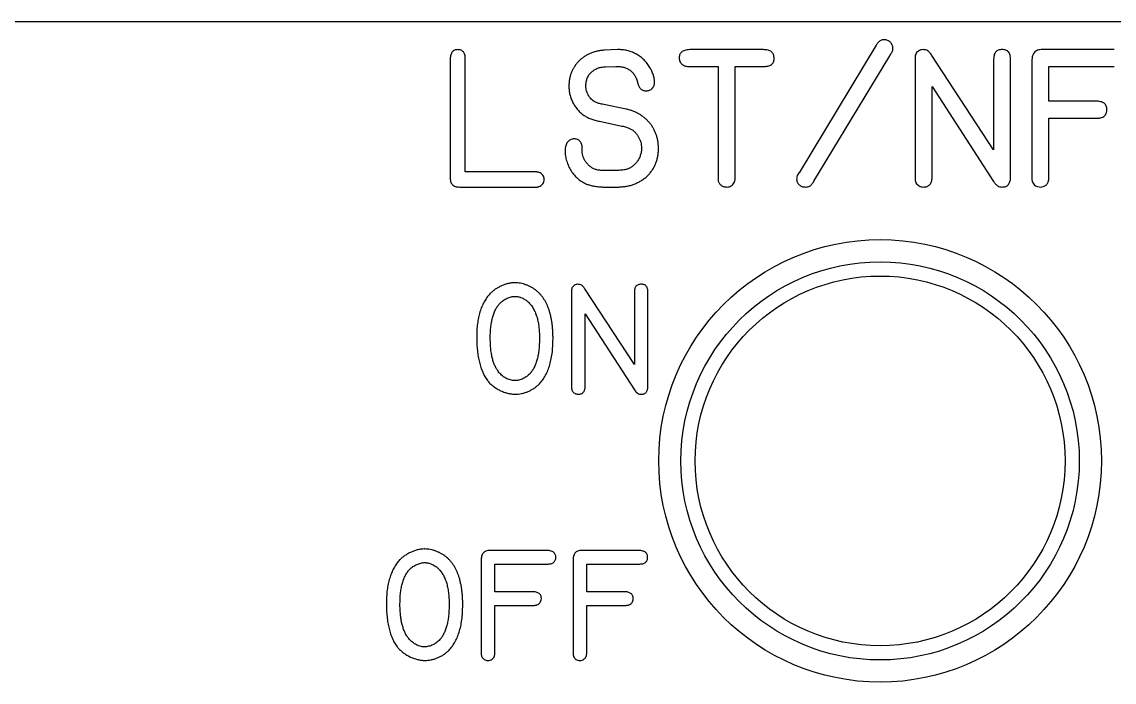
# Model space of a CAD drawing. Header units: inches. Extents: x 0.03 to 5.72, y 0.03 to 2.97.
# Drawn here: x 3.28 to 4.756, y 2.076 to 2.969 of the extents above; entities that cross this region are included whole.
import ezdxf

# ---------------------------------------------------------------- set-up
doc = ezdxf.new("R2010")
doc.units = ezdxf.units.IN
doc.header["$MEASUREMENT"] = 0

msp = doc.modelspace()

# ---------------------------------------------------------------- linework, layer by layer
at = {"color": 7, "linetype": 'Continuous', "lineweight": 25}
for p, q in [((5.2475, 2.9688), (0.5025, 2.9688)), ((4.0853, 2.9312), (4.0673, 2.9303)), ((4.0869, 2.9312), (4.0853, 2.9312)), ((4.2822, 2.9312), (4.1847, 2.9312)), ((4.4347, 2.937), (4.3305, 2.7647)), ((4.7563, 2.9312), (4.6615, 2.9312)), ((3.8589, 2.9187), (3.859, 2.7591)), ((3.8793, 2.7657), (3.8793, 2.9187)), ((4.3506, 2.7533), (4.4531, 2.9228)), ((4.4873, 2.9168), (4.4874, 2.7603)), ((4.5934, 2.7958), (4.5101, 2.9233)), ((4.5934, 2.9163), (4.5934, 2.7958)), ((4.6163, 2.7583), (4.6164, 2.9174)), ((4.6451, 2.9156), (4.6451, 2.7604)), ((4.0688, 2.9081), (4.0828, 2.9084)), ((4.0828, 2.9084), (4.0842, 2.9084)), ((4.1833, 2.9082), (4.221, 2.9083)), ((4.221, 2.9083), (4.221, 2.7609)), ((4.244, 2.7595), (4.244, 2.9083)), ((4.244, 2.9083), (4.2814, 2.9083)), ((4.6681, 2.8614), (4.6681, 2.9083)), ((4.6681, 2.9083), (4.7563, 2.9083)), ((4.5103, 2.7586), (4.5103, 2.8811)), ((4.5103, 2.8811), (4.5934, 2.7527)), ((4.0966, 2.8508), (4.0664, 2.857)), ((4.7309, 2.8614), (4.6681, 2.8614)), ((4.6681, 2.7604), (4.6681, 2.8384)), ((4.6681, 2.8384), (4.7301, 2.8384)), ((4.0608, 2.8342), (4.0909, 2.8278)), ((4.0373, 2.7965), (4.0374, 2.7988)), ((3.9726, 2.7657), (3.8793, 2.7657)), ((4.0842, 2.7678), (4.0676, 2.7678)), ((3.8717, 2.7453), (3.9707, 2.7453)), ((4.0673, 2.7453), (4.0854, 2.7453)), ((3.9464, 2.6159), (3.9464, 2.6159)), ((4.0229, 2.6023), (4.023, 2.4771)), ((4.1078, 2.5055), (4.0411, 2.6075)), ((4.1078, 2.6019), (4.1078, 2.5055)), ((4.1261, 2.4755), (4.1262, 2.6027)), ((3.9464, 2.5975), (3.9464, 2.5975)), ((4.0413, 2.4757), (4.0413, 2.5737)), ((4.0413, 2.5737), (4.1078, 2.471)), ((3.8243, 2.2559), (3.8244, 2.2559)), ((3.9899, 2.2538), (3.914, 2.2538)), ((4.114, 2.2538), (4.0382, 2.2538)), ((3.8243, 2.2375), (3.8244, 2.2375)), ((3.9009, 2.2414), (3.9009, 2.1172)), ((3.9193, 2.198), (3.9193, 2.2355)), ((3.9193, 2.2355), (3.9899, 2.2355)), ((4.025, 2.2414), (4.025, 2.1172)), ((4.0434, 2.198), (4.0434, 2.2355)), ((4.0434, 2.2355), (4.114, 2.2355)), ((3.9695, 2.198), (3.9193, 2.198)), ((4.0937, 2.198), (4.0434, 2.198)), ((3.9193, 2.1172), (3.9193, 2.1796)), ((3.9193, 2.1796), (3.9689, 2.1796)), ((4.0434, 2.1172), (4.0434, 2.1796)), ((4.0434, 2.1796), (4.093, 2.1796))]:
    msp.add_line(p, q, dxfattribs=at)
for radius in [0.2992, 0.2692, 0.25]:
    msp.add_circle((4.44, 2.375), radius, dxfattribs=at)
for points, knots in [([(4.4459, 2.9446), (4.4448, 2.9445), (4.4426, 2.9445), (4.4396, 2.9429), (4.4368, 2.9405), (4.4354, 2.9382), (4.4347, 2.937)], [0, 0, 0, 0, 0.225105, 0.451103, 0.70237, 1, 1, 1, 1]), ([(4.4573, 2.9328), (4.4572, 2.9336), (4.4571, 2.9352), (4.4565, 2.9374), (4.4554, 2.9394), (4.4539, 2.9412), (4.4522, 2.9426), (4.4502, 2.9437), (4.4481, 2.9444), (4.4466, 2.9445), (4.4459, 2.9446)], [0, 0, 0, 0, 0.132173, 0.255561, 0.37919, 0.505895, 0.630882, 0.752547, 0.874477, 1, 1, 1, 1]), ([(3.8692, 2.9312), (3.8684, 2.9311), (3.8669, 2.9311), (3.8648, 2.9305), (3.8631, 2.9294), (3.8616, 2.9281), (3.8605, 2.9262), (3.8597, 2.9241), (3.8591, 2.9215), (3.859, 2.9197), (3.8589, 2.9187)], [0, 0, 0, 0, 0.126924, 0.242718, 0.351139, 0.459469, 0.575157, 0.698742, 0.839735, 1, 1, 1, 1]), ([(3.8793, 2.9187), (3.8793, 2.9197), (3.8792, 2.9215), (3.8787, 2.9241), (3.8779, 2.9263), (3.8768, 2.9282), (3.8753, 2.9295), (3.8735, 2.9305), (3.8714, 2.9311), (3.8699, 2.9311), (3.8692, 2.9312)], [0, 0, 0, 0, 0.159106, 0.301148, 0.426235, 0.540226, 0.648063, 0.756801, 0.871454, 1, 1, 1, 1]), ([(4.0673, 2.9303), (4.0656, 2.9302), (4.0622, 2.9299), (4.0573, 2.929), (4.0526, 2.9278), (4.0482, 2.9261), (4.044, 2.9241), (4.0401, 2.9217), (4.0363, 2.9189), (4.0329, 2.9158), (4.0298, 2.9123), (4.0271, 2.9086), (4.0248, 2.9047), (4.0228, 2.9006), (4.0213, 2.8963), (4.0202, 2.8917), (4.0195, 2.8869), (4.0194, 2.8837), (4.0193, 2.882)], [0, 0, 0, 0, 0.068381, 0.134233, 0.198524, 0.260693, 0.321999, 0.383071, 0.443897, 0.505669, 0.56708, 0.627587, 0.687368, 0.747729, 0.80835, 0.870166, 0.934001, 1, 1, 1, 1]), ([(4.1288, 2.907), (4.1276, 2.9088), (4.1253, 2.9125), (4.121, 2.9174), (4.1162, 2.9215), (4.1109, 2.925), (4.1052, 2.9277), (4.0993, 2.9297), (4.0932, 2.9309), (4.089, 2.9311), (4.0869, 2.9312)], [0, 0, 0, 0, 0.131003, 0.257622, 0.382066, 0.507094, 0.631272, 0.753387, 0.87528, 1, 1, 1, 1]), ([(4.1847, 2.9312), (4.1834, 2.9312), (4.181, 2.9312), (4.1776, 2.9306), (4.1748, 2.9298), (4.1724, 2.9286), (4.1706, 2.927), (4.1693, 2.9251), (4.1686, 2.9227), (4.1685, 2.921), (4.1685, 2.9201)], [0, 0, 0, 0, 0.174047, 0.323777, 0.455577, 0.569309, 0.675346, 0.776885, 0.882429, 1, 1, 1, 1]), ([(4.2967, 2.9193), (4.2967, 2.9202), (4.2966, 2.922), (4.2959, 2.9245), (4.2948, 2.9266), (4.2931, 2.9283), (4.291, 2.9296), (4.2884, 2.9305), (4.2855, 2.9311), (4.2833, 2.9311), (4.2822, 2.9312)], [0, 0, 0, 0, 0.130829, 0.247349, 0.357249, 0.465448, 0.577582, 0.702496, 0.841047, 1, 1, 1, 1]), ([(4.4531, 2.9228), (4.4536, 2.9235), (4.4544, 2.9248), (4.4554, 2.9266), (4.4561, 2.9281), (4.4568, 2.9295), (4.4573, 2.931), (4.4573, 2.9322), (4.4573, 2.9328)], [0, 0, 0, 0, 0.227803, 0.416425, 0.565577, 0.670502, 0.838612, 1, 1, 1, 1]), ([(4.4879, 2.9244), (4.4878, 2.924), (4.4875, 2.9232), (4.4874, 2.9216), (4.4874, 2.9195), (4.4874, 2.9178), (4.4873, 2.9168)], [0, 0, 0, 0, 0.164011, 0.339607, 0.5985, 1, 1, 1, 1]), ([(4.4981, 2.9312), (4.497, 2.9311), (4.4948, 2.9309), (4.4918, 2.9294), (4.4892, 2.9273), (4.4883, 2.9253), (4.4879, 2.9244)], [0, 0, 0, 0, 0.2572259, 0.5154424, 0.7639243, 1, 1, 1, 1]), ([(4.5101, 2.9233), (4.5096, 2.924), (4.5086, 2.9253), (4.5072, 2.927), (4.5058, 2.9284), (4.504, 2.9298), (4.5014, 2.931), (4.4992, 2.9311), (4.4981, 2.9312)], [0, 0, 0, 0, 0.1692175, 0.3202998, 0.4517566, 0.5670664, 0.7804402, 1, 1, 1, 1]), ([(4.605, 2.9312), (4.6041, 2.9312), (4.6022, 2.9311), (4.5997, 2.9305), (4.5976, 2.9295), (4.596, 2.9279), (4.5947, 2.9258), (4.5939, 2.9232), (4.5935, 2.9199), (4.5934, 2.9176), (4.5934, 2.9163)], [0, 0, 0, 0, 0.130999, 0.246717, 0.350533, 0.449564, 0.555403, 0.679484, 0.826682, 1, 1, 1, 1]), ([(4.6164, 2.9174), (4.6163, 2.9185), (4.6163, 2.9206), (4.6158, 2.9235), (4.615, 2.926), (4.6137, 2.928), (4.612, 2.9296), (4.61, 2.9306), (4.6076, 2.9312), (4.6059, 2.9312), (4.605, 2.9312)], [0, 0, 0, 0, 0.16208, 0.304988, 0.429155, 0.54241, 0.64608, 0.754429, 0.869073, 1, 1, 1, 1]), ([(4.6615, 2.9312), (4.6602, 2.9313), (4.6578, 2.9314), (4.6544, 2.9309), (4.6515, 2.9298), (4.6491, 2.9281), (4.6473, 2.9258), (4.646, 2.9229), (4.6452, 2.9194), (4.6451, 2.9169), (4.6451, 2.9156)], [0, 0, 0, 0, 0.145923, 0.274015, 0.386439, 0.493493, 0.603026, 0.718993, 0.850301, 1, 1, 1, 1]), ([(4.1685, 2.9201), (4.1685, 2.9192), (4.1686, 2.9174), (4.1694, 2.915), (4.1705, 2.9128), (4.1722, 2.9112), (4.1743, 2.9098), (4.177, 2.9089), (4.18, 2.9083), (4.1821, 2.9083), (4.1833, 2.9082)], [0, 0, 0, 0, 0.129367, 0.244583, 0.353255, 0.461557, 0.575019, 0.700289, 0.84096, 1, 1, 1, 1]), ([(4.2814, 2.9083), (4.2826, 2.9083), (4.2849, 2.9083), (4.288, 2.9088), (4.2907, 2.9096), (4.293, 2.9108), (4.2947, 2.9124), (4.2959, 2.9144), (4.2967, 2.9167), (4.2967, 2.9184), (4.2967, 2.9193)], [0, 0, 0, 0, 0.168067, 0.313873, 0.443459, 0.557405, 0.664641, 0.767971, 0.878026, 1, 1, 1, 1]), ([(4.0423, 2.8825), (4.0424, 2.8843), (4.0426, 2.8877), (4.044, 2.8926), (4.0463, 2.897), (4.0496, 2.9007), (4.0535, 2.9038), (4.0581, 2.9061), (4.0632, 2.9076), (4.0669, 2.9079), (4.0688, 2.9081)], [0, 0, 0, 0, 0.129699, 0.250963, 0.369076, 0.488549, 0.609183, 0.731673, 0.861054, 1, 1, 1, 1]), ([(4.0842, 2.9084), (4.086, 2.9083), (4.0895, 2.9082), (4.0946, 2.9071), (4.0991, 2.9052), (4.103, 2.9027), (4.1063, 2.8993), (4.1091, 2.8952), (4.1112, 2.8904), (4.1121, 2.8869), (4.1126, 2.885)], [0, 0, 0, 0, 0.136644, 0.262932, 0.380987, 0.495106, 0.610496, 0.730734, 0.859322, 1, 1, 1, 1]), ([(4.1352, 2.8876), (4.1351, 2.8891), (4.1349, 2.8922), (4.1335, 2.897), (4.1316, 2.9021), (4.1297, 2.9053), (4.1288, 2.907)], [0, 0, 0, 0, 0.214499, 0.459554, 0.724968, 1, 1, 1, 1]), ([(4.0193, 2.882), (4.0194, 2.88), (4.0195, 2.8761), (4.0206, 2.8703), (4.0224, 2.8647), (4.0247, 2.8593), (4.0277, 2.8543), (4.0312, 2.8497), (4.0352, 2.8456), (4.0382, 2.8434), (4.0398, 2.8423)], [0, 0, 0, 0, 0.127451, 0.254033, 0.379918, 0.507431, 0.633941, 0.756921, 0.878241, 1, 1, 1, 1]), ([(4.0566, 2.8595), (4.0556, 2.86), (4.0535, 2.8611), (4.0507, 2.8631), (4.0483, 2.8657), (4.0461, 2.8685), (4.0444, 2.8717), (4.0432, 2.8752), (4.0424, 2.8788), (4.0423, 2.8813), (4.0423, 2.8825)], [0, 0, 0, 0, 0.121612, 0.242447, 0.362945, 0.488851, 0.614853, 0.740468, 0.867254, 1, 1, 1, 1]), ([(4.1126, 2.885), (4.1129, 2.8842), (4.1133, 2.8827), (4.1143, 2.8807), (4.1155, 2.879), (4.1168, 2.8776), (4.1183, 2.8766), (4.12, 2.8758), (4.1218, 2.8755), (4.1231, 2.8755), (4.1238, 2.8755)], [0, 0, 0, 0, 0.154021, 0.293256, 0.417897, 0.536847, 0.646879, 0.75929, 0.876961, 1, 1, 1, 1]), ([(4.1238, 2.8755), (4.1246, 2.8755), (4.1262, 2.8756), (4.1284, 2.8763), (4.1304, 2.8774), (4.1321, 2.8788), (4.1335, 2.8806), (4.1345, 2.8827), (4.1351, 2.8851), (4.1352, 2.8867), (4.1352, 2.8876)], [0, 0, 0, 0, 0.13088, 0.253124, 0.37161, 0.491676, 0.612369, 0.734709, 0.86264, 1, 1, 1, 1]), ([(4.0664, 2.857), (4.0654, 2.8572), (4.0636, 2.8576), (4.0609, 2.8582), (4.0586, 2.8588), (4.0573, 2.8593), (4.0566, 2.8595)], [0, 0, 0, 0, 0.302919, 0.569251, 0.801778, 1, 1, 1, 1]), ([(4.1405, 2.7977), (4.1404, 2.7993), (4.1403, 2.8026), (4.1397, 2.8073), (4.1387, 2.8119), (4.1375, 2.8163), (4.1357, 2.8205), (4.1337, 2.8246), (4.1313, 2.8284), (4.1285, 2.8321), (4.1255, 2.8354), (4.1222, 2.8386), (4.1185, 2.8414), (4.1147, 2.8439), (4.1105, 2.8461), (4.1061, 2.848), (4.1015, 2.8496), (4.0982, 2.8504), (4.0966, 2.8508)], [0, 0, 0, 0, 0.065995, 0.130262, 0.192676, 0.254053, 0.314151, 0.374557, 0.435265, 0.49621, 0.557413, 0.618187, 0.679031, 0.740776, 0.803132, 0.866769, 0.932378, 1, 1, 1, 1]), ([(4.7466, 2.8498), (4.7466, 2.8507), (4.7465, 2.8525), (4.7458, 2.8549), (4.7446, 2.857), (4.7428, 2.8587), (4.7405, 2.86), (4.7378, 2.8608), (4.7345, 2.8614), (4.7322, 2.8614), (4.7309, 2.8614)], [0, 0, 0, 0, 0.124678, 0.235438, 0.340623, 0.446501, 0.558822, 0.687748, 0.833953, 1, 1, 1, 1]), ([(4.7393, 2.8393), (4.7404, 2.8397), (4.7424, 2.8406), (4.7448, 2.8431), (4.7462, 2.8462), (4.7464, 2.8485), (4.7466, 2.8498)], [0, 0, 0, 0, 0.254544, 0.491372, 0.730048, 1, 1, 1, 1]), ([(4.0398, 2.8423), (4.0411, 2.8414), (4.044, 2.8396), (4.049, 2.8374), (4.0547, 2.8356), (4.0587, 2.8347), (4.0608, 2.8342)], [0, 0, 0, 0, 0.216027, 0.452166, 0.713427, 1, 1, 1, 1]), ([(4.7301, 2.8384), (4.7313, 2.8384), (4.7333, 2.8384), (4.7358, 2.8386), (4.7377, 2.8388), (4.7388, 2.8391), (4.7393, 2.8393)], [0, 0, 0, 0, 0.377536, 0.644293, 0.838072, 1, 1, 1, 1]), ([(4.0909, 2.8278), (4.092, 2.8276), (4.094, 2.8272), (4.0969, 2.8265), (4.0993, 2.8257), (4.1007, 2.825), (4.1014, 2.8247)], [0, 0, 0, 0, 0.302411, 0.568123, 0.800631, 1, 1, 1, 1]), ([(4.1014, 2.8247), (4.1026, 2.8241), (4.1049, 2.8227), (4.1081, 2.8202), (4.1108, 2.8172), (4.1132, 2.8138), (4.115, 2.8101), (4.1165, 2.8062), (4.1173, 2.8021), (4.1175, 2.7993), (4.1175, 2.7979)], [0, 0, 0, 0, 0.1225702, 0.2441737, 0.3669659, 0.4932332, 0.6203127, 0.7460034, 0.8716941, 1, 1, 1, 1]), ([(4.0265, 2.8105), (4.0256, 2.8105), (4.0239, 2.8103), (4.0214, 2.8094), (4.0192, 2.8081), (4.0174, 2.8061), (4.016, 2.8038), (4.0149, 2.801), (4.0142, 2.7979), (4.0141, 2.7958), (4.0141, 2.7946)], [0, 0, 0, 0, 0.118909, 0.232606, 0.342759, 0.45914, 0.581235, 0.710433, 0.847594, 1, 1, 1, 1]), ([(4.0374, 2.7988), (4.0373, 2.7996), (4.0372, 2.8012), (4.0366, 2.8035), (4.0356, 2.8055), (4.0343, 2.8072), (4.0327, 2.8086), (4.0308, 2.8097), (4.0288, 2.8104), (4.0273, 2.8105), (4.0265, 2.8105)], [0, 0, 0, 0, 0.138166, 0.267374, 0.391592, 0.514994, 0.635999, 0.752353, 0.874042, 1, 1, 1, 1]), ([(4.0141, 2.7946), (4.0142, 2.7922), (4.0145, 2.7873), (4.0162, 2.7802), (4.0187, 2.7735), (4.0223, 2.7671), (4.0266, 2.7613), (4.0318, 2.7563), (4.0375, 2.7521), (4.0419, 2.75), (4.044, 2.749)], [0, 0, 0, 0, 0.127253, 0.252347, 0.376096, 0.502812, 0.62837, 0.751743, 0.874653, 1, 1, 1, 1]), ([(4.0371, 2.794), (4.0371, 2.7943), (4.0371, 2.7952), (4.0373, 2.796), (4.0373, 2.7965)], [0, 0, 0, 0, 0.337311, 1, 1, 1, 1]), ([(4.0561, 2.7689), (4.0548, 2.7694), (4.0522, 2.7704), (4.0487, 2.7726), (4.0455, 2.7753), (4.0426, 2.7786), (4.0403, 2.7822), (4.0385, 2.786), (4.0374, 2.79), (4.0372, 2.7927), (4.0371, 2.794)], [0, 0, 0, 0, 0.123948, 0.246904, 0.372712, 0.502718, 0.632605, 0.757367, 0.878576, 1, 1, 1, 1]), ([(4.0854, 2.7453), (4.0874, 2.7454), (4.0913, 2.7456), (4.097, 2.7464), (4.1025, 2.7475), (4.1076, 2.7492), (4.1124, 2.7513), (4.1169, 2.7537), (4.1212, 2.7567), (4.1251, 2.76), (4.1286, 2.7637), (4.1317, 2.7677), (4.1344, 2.772), (4.1365, 2.7766), (4.1382, 2.7815), (4.1394, 2.7866), (4.1403, 2.792), (4.1404, 2.7958), (4.1405, 2.7977)], [0, 0, 0, 0, 0.070174, 0.1378, 0.202503, 0.265936, 0.327039, 0.387659, 0.447782, 0.508464, 0.568977, 0.627924, 0.687027, 0.746353, 0.806335, 0.868473, 0.932872, 1, 1, 1, 1]), ([(4.1175, 2.7979), (4.1175, 2.7962), (4.1173, 2.7929), (4.116, 2.788), (4.1141, 2.7834), (4.1114, 2.7793), (4.1082, 2.7756), (4.1045, 2.7726), (4.1004, 2.7703), (4.0974, 2.7694), (4.0959, 2.7689)], [0, 0, 0, 0, 0.131369, 0.258837, 0.384038, 0.511975, 0.637825, 0.758189, 0.87814, 1, 1, 1, 1]), ([(3.979, 2.7651), (3.9786, 2.7653), (3.9779, 2.7655), (3.9765, 2.7657), (3.9748, 2.7657), (3.9734, 2.7657), (3.9726, 2.7657)], [0, 0, 0, 0, 0.187553, 0.376242, 0.625932, 1, 1, 1, 1]), ([(3.986, 2.7557), (3.9859, 2.7567), (3.9857, 2.7588), (3.9841, 2.7617), (3.9819, 2.764), (3.98, 2.7648), (3.979, 2.7651)], [0, 0, 0, 0, 0.251389, 0.506278, 0.756676, 1, 1, 1, 1]), ([(4.0676, 2.7678), (4.0664, 2.7678), (4.0642, 2.7678), (4.0611, 2.768), (4.0585, 2.7683), (4.0569, 2.7687), (4.0561, 2.7689)], [0, 0, 0, 0, 0.30469, 0.56826, 0.801829, 1, 1, 1, 1]), ([(4.0959, 2.7689), (4.0951, 2.7688), (4.0932, 2.7684), (4.0901, 2.7681), (4.0871, 2.7678), (4.0851, 2.7678), (4.0842, 2.7678)], [0, 0, 0, 0, 0.212682, 0.493091, 0.776251, 1, 1, 1, 1]), ([(4.3288, 2.7622), (4.3283, 2.7613), (4.3274, 2.7594), (4.3272, 2.7574), (4.3271, 2.7563)], [0, 0, 0, 0, 0.502477, 1, 1, 1, 1]), ([(4.3299, 2.7639), (4.3296, 2.7635), (4.3292, 2.763), (4.3289, 2.7624), (4.3288, 2.7622)], [0, 0, 0, 0, 0.654489, 1, 1, 1, 1]), ([(4.3305, 2.7647), (4.3304, 2.7646), (4.3302, 2.7644), (4.33, 2.764), (4.3299, 2.7639)], [0, 0, 0, 0, 0.4346956, 1, 1, 1, 1]), ([(3.859, 2.7591), (3.8589, 2.758), (3.8588, 2.756), (3.8593, 2.7531), (3.8602, 2.7507), (3.8616, 2.7487), (3.8635, 2.7471), (3.8659, 2.7461), (3.8687, 2.7454), (3.8707, 2.7454), (3.8717, 2.7453)], [0, 0, 0, 0, 0.148439, 0.277754, 0.394678, 0.503287, 0.610856, 0.724856, 0.853841, 1, 1, 1, 1]), ([(3.9787, 2.7459), (3.9798, 2.7463), (3.9818, 2.7472), (3.9841, 2.7495), (3.9856, 2.7524), (3.9859, 2.7545), (3.986, 2.7557)], [0, 0, 0, 0, 0.259647, 0.500227, 0.736166, 1, 1, 1, 1]), ([(4.044, 2.749), (4.0458, 2.7485), (4.0494, 2.7474), (4.0551, 2.7462), (4.0611, 2.7455), (4.0652, 2.7454), (4.0673, 2.7453)], [0, 0, 0, 0, 0.229679, 0.479398, 0.739657, 1, 1, 1, 1]), ([(4.221, 2.7609), (4.221, 2.7599), (4.221, 2.7582), (4.221, 2.7561), (4.2211, 2.7546), (4.2212, 2.7537), (4.2213, 2.7533)], [0, 0, 0, 0, 0.401467, 0.649783, 0.824414, 1, 1, 1, 1]), ([(4.2213, 2.7533), (4.2214, 2.7527), (4.2218, 2.7516), (4.2227, 2.7501), (4.2239, 2.7487), (4.2253, 2.7476), (4.2269, 2.7466), (4.2287, 2.7459), (4.2305, 2.7454), (4.2318, 2.7454), (4.2325, 2.7453)], [0, 0, 0, 0, 0.120075, 0.238469, 0.3575, 0.484643, 0.612941, 0.740114, 0.867525, 1, 1, 1, 1]), ([(4.2325, 2.7453), (4.2336, 2.7454), (4.2358, 2.7456), (4.2387, 2.7468), (4.2412, 2.7487), (4.2423, 2.7504), (4.2428, 2.7513)], [0, 0, 0, 0, 0.271625, 0.513707, 0.751405, 1, 1, 1, 1]), ([(4.2428, 2.7513), (4.243, 2.7518), (4.2434, 2.7527), (4.2438, 2.7544), (4.244, 2.7567), (4.244, 2.7584), (4.244, 2.7595)], [0, 0, 0, 0, 0.1806883, 0.369676, 0.6224896, 1, 1, 1, 1]), ([(4.3271, 2.7563), (4.3272, 2.7555), (4.3273, 2.754), (4.3279, 2.7518), (4.329, 2.7499), (4.3304, 2.7483), (4.3322, 2.747), (4.3342, 2.746), (4.3364, 2.7455), (4.338, 2.7454), (4.3389, 2.7453)], [0, 0, 0, 0, 0.133155, 0.25746, 0.3761, 0.495439, 0.615787, 0.737324, 0.862578, 1, 1, 1, 1]), ([(4.3389, 2.7453), (4.34, 2.7454), (4.3421, 2.7454), (4.3446, 2.7463), (4.3463, 2.7477), (4.3477, 2.7491), (4.3491, 2.7511), (4.3501, 2.7525), (4.3506, 2.7533)], [0, 0, 0, 0, 0.2287111, 0.4201077, 0.5232252, 0.6541942, 0.8130975, 1, 1, 1, 1]), ([(4.4874, 2.7603), (4.4874, 2.7591), (4.4874, 2.7571), (4.4875, 2.7545), (4.4879, 2.7526), (4.4883, 2.7515), (4.4885, 2.751)], [0, 0, 0, 0, 0.379232, 0.640476, 0.832404, 1, 1, 1, 1]), ([(4.4885, 2.751), (4.4891, 2.7502), (4.4902, 2.7485), (4.4926, 2.7468), (4.4955, 2.7456), (4.4976, 2.7454), (4.4987, 2.7453)], [0, 0, 0, 0, 0.2476833, 0.4840679, 0.7293722, 1, 1, 1, 1]), ([(4.4987, 2.7453), (4.4996, 2.7454), (4.5013, 2.7455), (4.5036, 2.7461), (4.5056, 2.7472), (4.5073, 2.7487), (4.5086, 2.7506), (4.5096, 2.7529), (4.5101, 2.7556), (4.5103, 2.7576), (4.5103, 2.7586)], [0, 0, 0, 0, 0.13213, 0.251966, 0.362464, 0.472906, 0.585187, 0.708511, 0.845513, 1, 1, 1, 1]), ([(4.5934, 2.7527), (4.5942, 2.7516), (4.5958, 2.7494), (4.5988, 2.747), (4.6019, 2.7455), (4.6042, 2.7454), (4.6053, 2.7453)], [0, 0, 0, 0, 0.290623, 0.542214, 0.774801, 1, 1, 1, 1]), ([(4.6053, 2.7453), (4.6061, 2.7454), (4.6077, 2.7454), (4.61, 2.7461), (4.6119, 2.7471), (4.6135, 2.7486), (4.6147, 2.7504), (4.6156, 2.7527), (4.6162, 2.7554), (4.6163, 2.7573), (4.6163, 2.7583)], [0, 0, 0, 0, 0.129823, 0.246796, 0.357906, 0.465733, 0.578613, 0.704189, 0.842964, 1, 1, 1, 1]), ([(4.6451, 2.7604), (4.6451, 2.7593), (4.6451, 2.7575), (4.6452, 2.7552), (4.6454, 2.7534), (4.6458, 2.7524), (4.6459, 2.7519)], [0, 0, 0, 0, 0.3837774, 0.6325859, 0.8130585, 1, 1, 1, 1]), ([(4.6459, 2.7519), (4.6465, 2.7509), (4.6476, 2.7491), (4.6501, 2.747), (4.6531, 2.7457), (4.6554, 2.7455), (4.6566, 2.7453)], [0, 0, 0, 0, 0.250903, 0.48689, 0.729329, 1, 1, 1, 1]), ([(4.6566, 2.7453), (4.6578, 2.7455), (4.6602, 2.7457), (4.6629, 2.7469), (4.6647, 2.7484), (4.6659, 2.7496), (4.6667, 2.7511), (4.6671, 2.7522), (4.6672, 2.7527)], [0, 0, 0, 0, 0.260653, 0.512239, 0.635801, 0.756856, 0.8762, 1, 1, 1, 1]), ([(4.6672, 2.7527), (4.6674, 2.7532), (4.6678, 2.7541), (4.668, 2.7557), (4.6681, 2.7578), (4.6681, 2.7594), (4.6681, 2.7604)], [0, 0, 0, 0, 0.188152, 0.36832, 0.619021, 1, 1, 1, 1]), ([(3.9707, 2.7453), (3.9714, 2.7453), (3.9727, 2.7453), (3.9744, 2.7454), (3.9757, 2.7453), (3.9768, 2.7454), (3.9778, 2.7455), (3.9784, 2.7458), (3.9787, 2.7459)], [0, 0, 0, 0, 0.2667698, 0.4752603, 0.6341102, 0.7384736, 0.8837943, 1, 1, 1, 1]), ([(3.9464, 2.6159), (3.9449, 2.6158), (3.9419, 2.6157), (3.9373, 2.6149), (3.9328, 2.6136), (3.9282, 2.6118), (3.9239, 2.6096), (3.9197, 2.6071), (3.9159, 2.6042), (3.9135, 2.6021), (3.9124, 2.601)], [0, 0, 0, 0, 0.1189, 0.238815, 0.363412, 0.491768, 0.621792, 0.748494, 0.874822, 1, 1, 1, 1]), ([(3.9759, 2.6049), (3.9748, 2.6057), (3.9727, 2.6074), (3.9692, 2.6095), (3.9656, 2.6114), (3.9618, 2.613), (3.958, 2.6143), (3.9541, 2.6152), (3.9503, 2.6157), (3.9477, 2.6158), (3.9464, 2.6159)], [0, 0, 0, 0, 0.128897, 0.256024, 0.383031, 0.510763, 0.636864, 0.759967, 0.880017, 1, 1, 1, 1]), ([(4.0316, 2.6138), (4.0307, 2.6137), (4.0289, 2.6136), (4.0265, 2.6123), (4.0244, 2.6107), (4.0237, 2.6091), (4.0234, 2.6084)], [0, 0, 0, 0, 0.257226, 0.515442, 0.763924, 1, 1, 1, 1]), ([(4.0411, 2.6075), (4.0407, 2.608), (4.04, 2.6091), (4.0388, 2.6105), (4.0377, 2.6116), (4.0362, 2.6127), (4.0342, 2.6137), (4.0325, 2.6138), (4.0316, 2.6138)], [0, 0, 0, 0, 0.169217, 0.3203, 0.451757, 0.567066, 0.78044, 1, 1, 1, 1]), ([(4.1171, 2.6138), (4.1163, 2.6138), (4.1149, 2.6138), (4.1129, 2.6133), (4.1112, 2.6124), (4.1098, 2.6112), (4.1088, 2.6095), (4.1082, 2.6074), (4.1078, 2.6048), (4.1078, 2.6029), (4.1078, 2.6019)], [0, 0, 0, 0, 0.130999, 0.246717, 0.350533, 0.449564, 0.555403, 0.679484, 0.826682, 1, 1, 1, 1]), ([(4.1262, 2.6027), (4.1261, 2.6036), (4.1261, 2.6053), (4.1257, 2.6077), (4.125, 2.6097), (4.124, 2.6113), (4.1227, 2.6125), (4.1211, 2.6134), (4.1192, 2.6138), (4.1178, 2.6138), (4.1171, 2.6138)], [0, 0, 0, 0, 0.16208, 0.304988, 0.429155, 0.54241, 0.64608, 0.754429, 0.869073, 1, 1, 1, 1]), ([(3.9124, 2.601), (3.911, 2.5993), (3.9081, 2.5958), (3.9046, 2.5899), (3.9015, 2.5835), (3.899, 2.5763), (3.8971, 2.5686), (3.8957, 2.5604), (3.8948, 2.5516), (3.8947, 2.5455), (3.8947, 2.5425)], [0, 0, 0, 0, 0.1057049, 0.2151337, 0.3290181, 0.4496305, 0.576639, 0.710541, 0.8514163, 1, 1, 1, 1]), ([(3.9979, 2.5399), (3.9979, 2.5418), (3.9978, 2.5455), (3.9976, 2.551), (3.9972, 2.5563), (3.9966, 2.5613), (3.9958, 2.5661), (3.9949, 2.5707), (3.9938, 2.5751), (3.9925, 2.5793), (3.9911, 2.5832), (3.9894, 2.587), (3.9876, 2.5905), (3.9857, 2.5938), (3.9835, 2.5969), (3.9812, 2.5998), (3.9787, 2.6025), (3.9769, 2.6041), (3.9759, 2.6049)], [0, 0, 0, 0, 0.080424, 0.157711, 0.231972, 0.303725, 0.372685, 0.438908, 0.502962, 0.564675, 0.624091, 0.681389, 0.737383, 0.791688, 0.84518, 0.897488, 0.948885, 1, 1, 1, 1]), ([(4.0234, 2.6084), (4.0233, 2.608), (4.0231, 2.6074), (4.023, 2.6062), (4.023, 2.6045), (4.023, 2.6031), (4.0229, 2.6023)], [0, 0, 0, 0, 0.164011, 0.339607, 0.5985, 1, 1, 1, 1]), ([(3.9131, 2.542), (3.9131, 2.5446), (3.9132, 2.5495), (3.9138, 2.5568), (3.9149, 2.5635), (3.9163, 2.5697), (3.9182, 2.5753), (3.9204, 2.5804), (3.9231, 2.5847), (3.9252, 2.5872), (3.9263, 2.5884)], [0, 0, 0, 0, 0.156125, 0.302877, 0.440322, 0.56978, 0.690666, 0.801587, 0.904038, 1, 1, 1, 1]), ([(3.9263, 2.5884), (3.9269, 2.589), (3.9283, 2.5903), (3.9305, 2.5921), (3.9331, 2.5936), (3.9357, 2.595), (3.9385, 2.596), (3.9412, 2.5969), (3.9438, 2.5974), (3.9455, 2.5975), (3.9464, 2.5975)], [0, 0, 0, 0, 0.123362, 0.249717, 0.37865, 0.511599, 0.64377, 0.76903, 0.886766, 1, 1, 1, 1]), ([(3.9464, 2.5975), (3.9472, 2.5975), (3.9487, 2.5974), (3.951, 2.597), (3.9534, 2.5963), (3.9566, 2.5951), (3.9604, 2.5932), (3.963, 2.591), (3.9643, 2.59)], [0, 0, 0, 0, 0.11376, 0.233218, 0.356799, 0.48809, 0.749531, 1, 1, 1, 1]), ([(3.9643, 2.59), (3.9655, 2.5887), (3.9681, 2.5861), (3.9711, 2.5815), (3.9738, 2.5763), (3.9759, 2.5705), (3.9776, 2.564), (3.9787, 2.5569), (3.9794, 2.5492), (3.9795, 2.5438), (3.9795, 2.5411)], [0, 0, 0, 0, 0.100865, 0.20514, 0.314754, 0.432735, 0.558927, 0.694653, 0.841474, 1, 1, 1, 1]), ([(3.8947, 2.5425), (3.8947, 2.5393), (3.8948, 2.5332), (3.8955, 2.5244), (3.8966, 2.5161), (3.8982, 2.5085), (3.9002, 2.5014), (3.9027, 2.4949), (3.9056, 2.489), (3.908, 2.4854), (3.9092, 2.4837)], [0, 0, 0, 0, 0.153124, 0.297158, 0.432037, 0.559346, 0.678717, 0.790963, 0.898004, 1, 1, 1, 1]), ([(3.9238, 2.496), (3.9229, 2.4974), (3.9211, 2.5001), (3.9189, 2.5046), (3.917, 2.5096), (3.9156, 2.515), (3.9144, 2.521), (3.9136, 2.5275), (3.9132, 2.5345), (3.9131, 2.5395), (3.9131, 2.542)], [0, 0, 0, 0, 0.100044, 0.204357, 0.314658, 0.431428, 0.557026, 0.692898, 0.840874, 1, 1, 1, 1]), ([(3.9795, 2.5411), (3.9795, 2.5384), (3.9794, 2.5332), (3.9789, 2.5257), (3.9779, 2.5188), (3.9766, 2.5126), (3.9748, 2.507), (3.9727, 2.5019), (3.9701, 2.4973), (3.968, 2.4946), (3.967, 2.4933)], [0, 0, 0, 0, 0.161174, 0.309864, 0.446677, 0.572217, 0.688558, 0.797887, 0.901397, 1, 1, 1, 1]), ([(3.9782, 2.4779), (3.9798, 2.4796), (3.983, 2.4831), (3.987, 2.4891), (3.9904, 2.4959), (3.9931, 2.5033), (3.9953, 2.5115), (3.9968, 2.5203), (3.9977, 2.5299), (3.9978, 2.5365), (3.9979, 2.5399)], [0, 0, 0, 0, 0.104917, 0.212948, 0.325254, 0.443443, 0.569143, 0.703178, 0.846557, 1, 1, 1, 1]), ([(3.9464, 2.4835), (3.9454, 2.4835), (3.9433, 2.4836), (3.9402, 2.4844), (3.9371, 2.4854), (3.934, 2.4869), (3.9311, 2.4887), (3.9284, 2.4909), (3.9259, 2.4933), (3.9245, 2.4951), (3.9238, 2.496)], [0, 0, 0, 0, 0.116304, 0.233863, 0.354988, 0.482525, 0.612268, 0.740399, 0.869415, 1, 1, 1, 1]), ([(3.9092, 2.4837), (3.9103, 2.4824), (3.9126, 2.4797), (3.9167, 2.4763), (3.9212, 2.4731), (3.9261, 2.4703), (3.9312, 2.4681), (3.9364, 2.4665), (3.9416, 2.4654), (3.9451, 2.4652), (3.9469, 2.4651)], [0, 0, 0, 0, 0.121113, 0.243963, 0.369981, 0.501105, 0.632263, 0.757497, 0.880131, 1, 1, 1, 1]), ([(3.967, 2.4933), (3.9663, 2.4926), (3.9649, 2.4912), (3.9626, 2.4893), (3.9601, 2.4876), (3.9574, 2.4862), (3.9546, 2.4851), (3.9519, 2.4842), (3.9491, 2.4836), (3.9473, 2.4835), (3.9464, 2.4835)], [0, 0, 0, 0, 0.125983, 0.2526, 0.38207, 0.513681, 0.642442, 0.765615, 0.88507, 1, 1, 1, 1]), ([(3.9469, 2.4651), (3.9482, 2.4652), (3.951, 2.4653), (3.9551, 2.466), (3.9593, 2.467), (3.9635, 2.4685), (3.9675, 2.4703), (3.9713, 2.4725), (3.9749, 2.475), (3.9771, 2.4769), (3.9782, 2.4779)], [0, 0, 0, 0, 0.118981, 0.240318, 0.364646, 0.49276, 0.622125, 0.749523, 0.874592, 1, 1, 1, 1]), ([(4.023, 2.4771), (4.023, 2.4762), (4.023, 2.4745), (4.0231, 2.4724), (4.0234, 2.4709), (4.0237, 2.4701), (4.0239, 2.4697)], [0, 0, 0, 0, 0.379232, 0.640476, 0.832404, 1, 1, 1, 1]), ([(4.0239, 2.4697), (4.0243, 2.469), (4.0252, 2.4677), (4.0272, 2.4663), (4.0295, 2.4653), (4.0311, 2.4652), (4.032, 2.4651)], [0, 0, 0, 0, 0.247683, 0.484068, 0.729372, 1, 1, 1, 1]), ([(4.032, 2.4651), (4.0327, 2.4652), (4.0341, 2.4652), (4.036, 2.4658), (4.0376, 2.4666), (4.0389, 2.4678), (4.0399, 2.4694), (4.0407, 2.4712), (4.0412, 2.4734), (4.0413, 2.4749), (4.0413, 2.4757)], [0, 0, 0, 0, 0.1321297, 0.2519661, 0.3624636, 0.4729056, 0.5851871, 0.7085114, 0.8455128, 1, 1, 1, 1]), ([(4.1078, 2.471), (4.1085, 2.4701), (4.1097, 2.4684), (4.1121, 2.4665), (4.1146, 2.4653), (4.1164, 2.4652), (4.1173, 2.4651)], [0, 0, 0, 0, 0.290623, 0.542214, 0.774801, 1, 1, 1, 1]), ([(4.1173, 2.4651), (4.118, 2.4652), (4.1193, 2.4652), (4.1211, 2.4657), (4.1226, 2.4665), (4.1239, 2.4677), (4.1249, 2.4692), (4.1256, 2.471), (4.126, 2.4732), (4.1261, 2.4747), (4.1261, 2.4755)], [0, 0, 0, 0, 0.1298231, 0.2467963, 0.3579061, 0.4657329, 0.5786125, 0.7041886, 0.8429641, 1, 1, 1, 1]), ([(3.8244, 2.2559), (3.8228, 2.2558), (3.8198, 2.2557), (3.8153, 2.2549), (3.8107, 2.2536), (3.8062, 2.2518), (3.8018, 2.2496), (3.7977, 2.2471), (3.7938, 2.2442), (3.7915, 2.2421), (3.7903, 2.241)], [0, 0, 0, 0, 0.1188999, 0.2388149, 0.3634117, 0.4917683, 0.621792, 0.7484939, 0.8748217, 1, 1, 1, 1]), ([(3.8539, 2.2449), (3.8528, 2.2457), (3.8506, 2.2474), (3.8471, 2.2495), (3.8435, 2.2514), (3.8397, 2.253), (3.8359, 2.2543), (3.832, 2.2552), (3.8282, 2.2557), (3.8256, 2.2558), (3.8243, 2.2559)], [0, 0, 0, 0, 0.1288972, 0.256024, 0.383031, 0.5107626, 0.6368643, 0.7599671, 0.8800174, 1, 1, 1, 1]), ([(3.8758, 2.1799), (3.8758, 2.1818), (3.8758, 2.1855), (3.8756, 2.191), (3.8751, 2.1963), (3.8746, 2.2013), (3.8738, 2.2061), (3.8728, 2.2107), (3.8718, 2.2151), (3.8705, 2.2193), (3.869, 2.2232), (3.8674, 2.227), (3.8656, 2.2305), (3.8636, 2.2338), (3.8614, 2.2369), (3.8591, 2.2398), (3.8566, 2.2425), (3.8548, 2.2441), (3.8539, 2.2449)], [0, 0, 0, 0, 0.080424, 0.157711, 0.231972, 0.303725, 0.372685, 0.438908, 0.502962, 0.564675, 0.624091, 0.681389, 0.737383, 0.791688, 0.84518, 0.897488, 0.948885, 1, 1, 1, 1]), ([(3.914, 2.2538), (3.913, 2.2539), (3.9111, 2.254), (3.9083, 2.2535), (3.906, 2.2527), (3.9041, 2.2513), (3.9026, 2.2495), (3.9016, 2.2472), (3.901, 2.2444), (3.9009, 2.2424), (3.9009, 2.2414)], [0, 0, 0, 0, 0.145923, 0.274015, 0.386439, 0.493493, 0.603026, 0.718993, 0.850301, 1, 1, 1, 1]), ([(4.0017, 2.2446), (4.0017, 2.2453), (4.0016, 2.2467), (4.001, 2.2486), (4, 2.2502), (3.9987, 2.2515), (3.997, 2.2525), (3.9949, 2.2532), (3.9925, 2.2537), (3.9908, 2.2538), (3.9899, 2.2538)], [0, 0, 0, 0, 0.1247226, 0.2387592, 0.3483693, 0.4562895, 0.5701505, 0.6956585, 0.8393384, 1, 1, 1, 1]), ([(3.9899, 2.2355), (3.9908, 2.2355), (3.9925, 2.2355), (3.9949, 2.2359), (3.997, 2.2366), (3.9987, 2.2376), (4.0001, 2.239), (4.001, 2.2406), (4.0016, 2.2425), (4.0017, 2.2439), (4.0017, 2.2446)], [0, 0, 0, 0, 0.160822, 0.303607, 0.430121, 0.544897, 0.652145, 0.759141, 0.872467, 1, 1, 1, 1]), ([(4.0382, 2.2538), (4.0371, 2.2539), (4.0352, 2.254), (4.0325, 2.2535), (4.0301, 2.2527), (4.0282, 2.2513), (4.0268, 2.2495), (4.0257, 2.2472), (4.0251, 2.2444), (4.025, 2.2424), (4.025, 2.2414)], [0, 0, 0, 0, 0.145923, 0.274015, 0.386439, 0.493493, 0.603026, 0.718993, 0.850301, 1, 1, 1, 1]), ([(4.1258, 2.2446), (4.1258, 2.2453), (4.1257, 2.2467), (4.1251, 2.2486), (4.1241, 2.2502), (4.1228, 2.2515), (4.1211, 2.2525), (4.119, 2.2532), (4.1166, 2.2537), (4.1149, 2.2538), (4.114, 2.2538)], [0, 0, 0, 0, 0.124723, 0.238759, 0.348369, 0.45629, 0.57015, 0.695658, 0.839338, 1, 1, 1, 1]), ([(4.114, 2.2355), (4.1149, 2.2355), (4.1167, 2.2355), (4.1191, 2.2359), (4.1212, 2.2366), (4.1229, 2.2376), (4.1242, 2.239), (4.1251, 2.2406), (4.1258, 2.2425), (4.1258, 2.2439), (4.1258, 2.2446)], [0, 0, 0, 0, 0.160822, 0.303607, 0.430121, 0.544897, 0.652145, 0.759141, 0.872467, 1, 1, 1, 1]), ([(3.7903, 2.241), (3.7889, 2.2393), (3.786, 2.2358), (3.7825, 2.2299), (3.7794, 2.2235), (3.777, 2.2163), (3.775, 2.2086), (3.7736, 2.2004), (3.7728, 2.1916), (3.7727, 2.1855), (3.7726, 2.1825)], [0, 0, 0, 0, 0.105705, 0.215134, 0.329018, 0.449631, 0.576639, 0.710541, 0.851416, 1, 1, 1, 1]), ([(3.8042, 2.2284), (3.8049, 2.229), (3.8062, 2.2303), (3.8085, 2.2321), (3.811, 2.2336), (3.8136, 2.235), (3.8164, 2.236), (3.8191, 2.2369), (3.8217, 2.2374), (3.8235, 2.2375), (3.8243, 2.2375)], [0, 0, 0, 0, 0.123362, 0.249717, 0.37865, 0.511599, 0.64377, 0.76903, 0.886766, 1, 1, 1, 1]), ([(3.8244, 2.2375), (3.8251, 2.2375), (3.8266, 2.2374), (3.829, 2.237), (3.8314, 2.2363), (3.8345, 2.2351), (3.8384, 2.2332), (3.841, 2.231), (3.8422, 2.23)], [0, 0, 0, 0, 0.11376, 0.233218, 0.356799, 0.48809, 0.749531, 1, 1, 1, 1]), ([(3.8422, 2.23), (3.8435, 2.2287), (3.846, 2.2261), (3.8491, 2.2215), (3.8517, 2.2163), (3.8539, 2.2105), (3.8555, 2.204), (3.8566, 2.1969), (3.8574, 2.1892), (3.8574, 2.1838), (3.8574, 2.1811)], [0, 0, 0, 0, 0.100865, 0.20514, 0.314754, 0.432735, 0.558927, 0.694653, 0.841474, 1, 1, 1, 1]), ([(3.791, 2.182), (3.7911, 2.1846), (3.7911, 2.1895), (3.7917, 2.1968), (3.7928, 2.2035), (3.7943, 2.2097), (3.7961, 2.2153), (3.7984, 2.2204), (3.801, 2.2247), (3.8032, 2.2272), (3.8042, 2.2284)], [0, 0, 0, 0, 0.156125, 0.302877, 0.440322, 0.56978, 0.690666, 0.801587, 0.904038, 1, 1, 1, 1]), ([(3.9821, 2.1887), (3.982, 2.1894), (3.982, 2.1908), (3.9815, 2.1928), (3.9805, 2.1945), (3.9791, 2.1958), (3.9772, 2.1969), (3.975, 2.1975), (3.9724, 2.198), (3.9705, 2.198), (3.9695, 2.198)], [0, 0, 0, 0, 0.124678, 0.235438, 0.340623, 0.446501, 0.558822, 0.687748, 0.833953, 1, 1, 1, 1]), ([(3.9762, 2.1803), (3.9771, 2.1806), (3.9787, 2.1814), (3.9806, 2.1833), (3.9818, 2.1858), (3.982, 2.1877), (3.9821, 2.1887)], [0, 0, 0, 0, 0.254544, 0.491372, 0.730048, 1, 1, 1, 1]), ([(4.1062, 2.1887), (4.1062, 2.1894), (4.1062, 2.1908), (4.1056, 2.1928), (4.1046, 2.1945), (4.1032, 2.1958), (4.1014, 2.1969), (4.0991, 2.1975), (4.0965, 2.198), (4.0947, 2.198), (4.0937, 2.198)], [0, 0, 0, 0, 0.124678, 0.235438, 0.340623, 0.446501, 0.558822, 0.687748, 0.833953, 1, 1, 1, 1]), ([(4.1004, 2.1803), (4.1012, 2.1806), (4.1029, 2.1814), (4.1048, 2.1833), (4.1059, 2.1858), (4.1061, 2.1877), (4.1062, 2.1887)], [0, 0, 0, 0, 0.254544, 0.491372, 0.730048, 1, 1, 1, 1]), ([(3.7726, 2.1825), (3.7727, 2.1793), (3.7727, 2.1732), (3.7734, 2.1644), (3.7745, 2.1561), (3.7761, 2.1485), (3.7781, 2.1414), (3.7806, 2.1349), (3.7835, 2.129), (3.7859, 2.1254), (3.7871, 2.1237)], [0, 0, 0, 0, 0.153124, 0.297158, 0.432037, 0.559346, 0.678717, 0.790963, 0.898004, 1, 1, 1, 1]), ([(3.8017, 2.136), (3.8008, 2.1374), (3.799, 2.1401), (3.7969, 2.1446), (3.795, 2.1496), (3.7935, 2.155), (3.7924, 2.161), (3.7916, 2.1675), (3.7911, 2.1745), (3.791, 2.1795), (3.791, 2.182)], [0, 0, 0, 0, 0.100044, 0.204357, 0.314658, 0.431428, 0.557026, 0.692898, 0.840874, 1, 1, 1, 1]), ([(3.8574, 2.1811), (3.8574, 2.1784), (3.8573, 2.1732), (3.8568, 2.1657), (3.8558, 2.1588), (3.8545, 2.1526), (3.8527, 2.147), (3.8506, 2.1419), (3.8481, 2.1373), (3.846, 2.1346), (3.8449, 2.1333)], [0, 0, 0, 0, 0.161174, 0.309864, 0.446677, 0.572217, 0.688558, 0.797887, 0.901397, 1, 1, 1, 1]), ([(3.8561, 2.1179), (3.8577, 2.1196), (3.8609, 2.1231), (3.865, 2.1291), (3.8684, 2.1359), (3.8711, 2.1433), (3.8733, 2.1515), (3.8747, 2.1603), (3.8757, 2.1699), (3.8758, 2.1765), (3.8758, 2.1799)], [0, 0, 0, 0, 0.1049171, 0.2129477, 0.3252539, 0.4434431, 0.5691427, 0.7031781, 0.8465565, 1, 1, 1, 1]), ([(3.9689, 2.1796), (3.9698, 2.1796), (3.9714, 2.1796), (3.9735, 2.1797), (3.975, 2.1799), (3.9759, 2.1801), (3.9762, 2.1803)], [0, 0, 0, 0, 0.377536, 0.644293, 0.838072, 1, 1, 1, 1]), ([(4.093, 2.1796), (4.0939, 2.1796), (4.0955, 2.1796), (4.0976, 2.1797), (4.0991, 2.1799), (4.1, 2.1801), (4.1004, 2.1803)], [0, 0, 0, 0, 0.377536, 0.644293, 0.838072, 1, 1, 1, 1]), ([(3.8243, 2.1235), (3.8233, 2.1235), (3.8212, 2.1236), (3.8181, 2.1244), (3.815, 2.1254), (3.812, 2.1269), (3.8091, 2.1287), (3.8064, 2.1309), (3.8039, 2.1333), (3.8025, 2.1351), (3.8017, 2.136)], [0, 0, 0, 0, 0.1163041, 0.233863, 0.354988, 0.4825245, 0.6122684, 0.7403988, 0.8694149, 1, 1, 1, 1]), ([(3.8449, 2.1333), (3.8442, 2.1326), (3.8429, 2.1312), (3.8405, 2.1293), (3.838, 2.1276), (3.8353, 2.1262), (3.8326, 2.1251), (3.8298, 2.1242), (3.8271, 2.1236), (3.8252, 2.1235), (3.8243, 2.1235)], [0, 0, 0, 0, 0.125983, 0.2526, 0.38207, 0.513681, 0.642442, 0.765615, 0.88507, 1, 1, 1, 1]), ([(3.7871, 2.1237), (3.7882, 2.1224), (3.7905, 2.1197), (3.7946, 2.1163), (3.7991, 2.1131), (3.804, 2.1103), (3.8091, 2.1081), (3.8144, 2.1065), (3.8196, 2.1054), (3.8231, 2.1052), (3.8248, 2.1051)], [0, 0, 0, 0, 0.121113, 0.243963, 0.369981, 0.501105, 0.632263, 0.757497, 0.880131, 1, 1, 1, 1]), ([(3.8248, 2.1051), (3.8262, 2.1052), (3.8289, 2.1053), (3.8331, 2.106), (3.8373, 2.107), (3.8414, 2.1085), (3.8455, 2.1103), (3.8493, 2.1125), (3.8529, 2.115), (3.855, 2.1169), (3.8561, 2.1179)], [0, 0, 0, 0, 0.118981, 0.240318, 0.364646, 0.49276, 0.622125, 0.749523, 0.874592, 1, 1, 1, 1]), ([(3.9009, 2.1172), (3.9009, 2.1163), (3.9009, 2.1148), (3.9009, 2.113), (3.9011, 2.1116), (3.9014, 2.1108), (3.9016, 2.1104)], [0, 0, 0, 0, 0.383777, 0.632586, 0.813059, 1, 1, 1, 1]), ([(3.9186, 2.111), (3.9187, 2.1114), (3.919, 2.1121), (3.9192, 2.1134), (3.9192, 2.1151), (3.9193, 2.1164), (3.9193, 2.1172)], [0, 0, 0, 0, 0.1881523, 0.3683197, 0.6190206, 1, 1, 1, 1]), ([(4.025, 2.1172), (4.025, 2.1163), (4.025, 2.1148), (4.0251, 2.113), (4.0253, 2.1116), (4.0256, 2.1108), (4.0257, 2.1104)], [0, 0, 0, 0, 0.383777, 0.632586, 0.813059, 1, 1, 1, 1]), ([(4.0427, 2.111), (4.0429, 2.1114), (4.0432, 2.1121), (4.0434, 2.1134), (4.0434, 2.1151), (4.0434, 2.1164), (4.0434, 2.1172)], [0, 0, 0, 0, 0.1881523, 0.3683197, 0.6190206, 1, 1, 1, 1]), ([(3.9016, 2.1104), (3.902, 2.1096), (3.9029, 2.1081), (3.9049, 2.1065), (3.9073, 2.1054), (3.9091, 2.1052), (3.9101, 2.1051)], [0, 0, 0, 0, 0.250903, 0.48689, 0.729329, 1, 1, 1, 1]), ([(3.9101, 2.1051), (3.911, 2.1052), (3.9129, 2.1054), (3.9152, 2.1064), (3.9166, 2.1076), (3.9175, 2.1085), (3.9182, 2.1098), (3.9184, 2.1106), (3.9186, 2.111)], [0, 0, 0, 0, 0.260653, 0.512239, 0.635801, 0.756856, 0.8762, 1, 1, 1, 1]), ([(4.0257, 2.1104), (4.0261, 2.1096), (4.027, 2.1081), (4.029, 2.1065), (4.0314, 2.1054), (4.0332, 2.1052), (4.0342, 2.1051)], [0, 0, 0, 0, 0.250903, 0.48689, 0.729329, 1, 1, 1, 1]), ([(4.0342, 2.1051), (4.0352, 2.1052), (4.0371, 2.1054), (4.0393, 2.1064), (4.0407, 2.1076), (4.0416, 2.1085), (4.0423, 2.1098), (4.0426, 2.1106), (4.0427, 2.111)], [0, 0, 0, 0, 0.260653, 0.512239, 0.635801, 0.756856, 0.8762, 1, 1, 1, 1])]:
    msp.add_open_spline(points, degree=3, knots=knots, dxfattribs=at)

doc.saveas('drawing.dxf')
